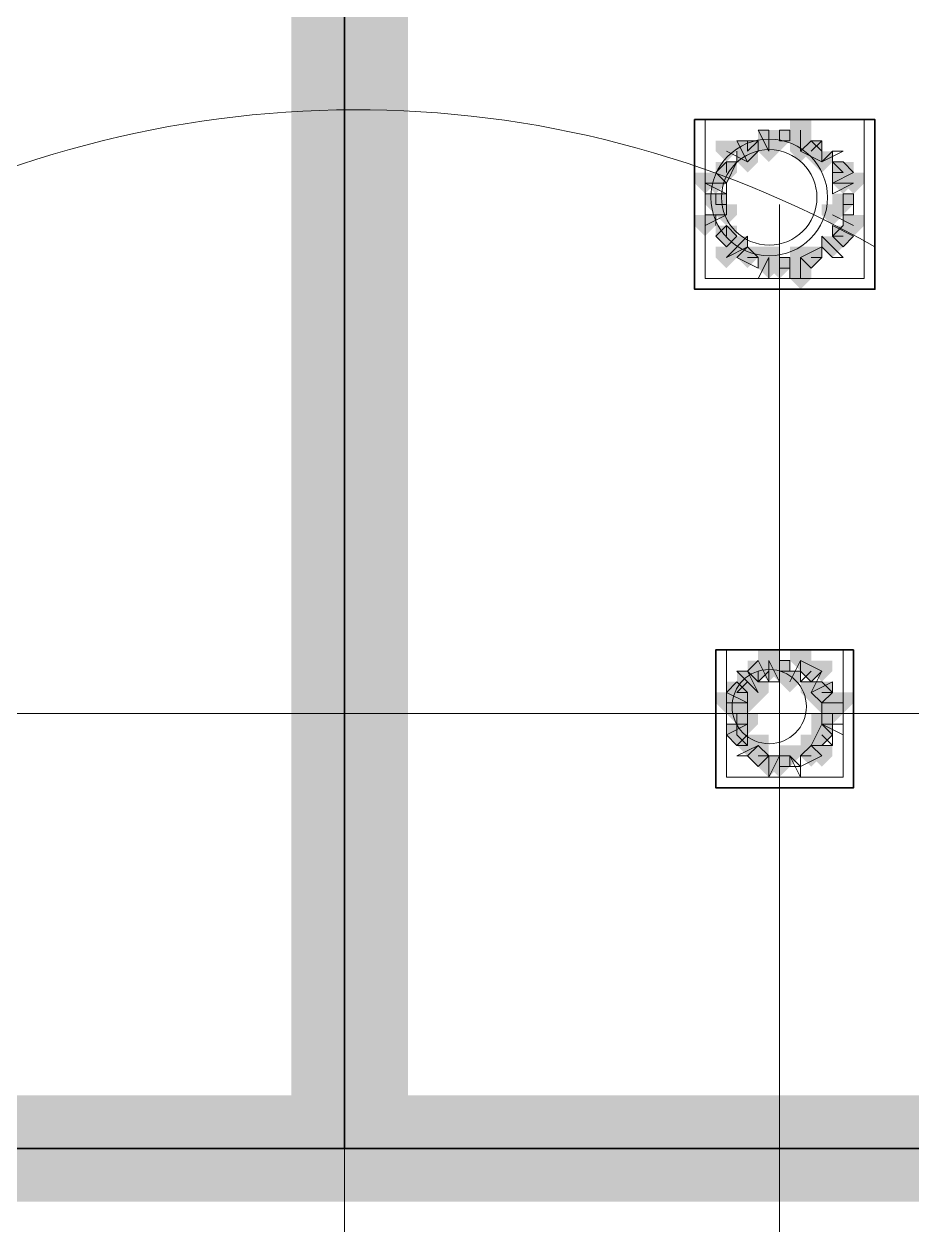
# Model space of a CAD drawing. Header units: millimetres. Extents: x 2315 to 4619, y 1334 to 1897.
# Drawn here: x 3932.16 to 3937.27, y 1541.26 to 1548.17 of the extents above; entities that cross this region are included whole.
import ezdxf

# ---------------------------------------------------------------- set-up
doc = ezdxf.new("R2010")
doc.units = ezdxf.units.MM
for name, color, linetype, true_color in [('PDF_10', 7, 'Continuous', 0x00b85c), ('PDF_AXIS', 7, 'Continuous', 0x00b85c), ('PDF_柱构件', 7, 'Continuous', 0x00b85c), ('PDF_转运站初步方案', 7, 'Continuous', 0x00b85c)]:
    doc.layers.add(name, color=color, linetype=linetype, true_color=true_color)
doc.layers.add('PDF_中心线层', color=1, linetype='Continuous')
doc.layers.add('PDF_粗实线层', color=7, linetype='Continuous')

msp = doc.modelspace()

# ---------------------------------------------------------------- hatches: boundary and pattern name
at = {"layer": 'PDF_10', "transparency": 33554559}
for points in [[(3936.5047, 1547.5601), (3936.4436, 1547.5601), (3936.4436, 1547.499), (3936.5047, 1547.4379), (3936.5658, 1547.499), (3936.5658, 1547.5601)], [(3936.5047, 1547.5601), (3936.4436, 1547.5601), (3936.4436, 1547.499), (3936.5047, 1547.4379), (3936.5658, 1547.499), (3936.5658, 1547.5601)], [(3936.3214, 1547.499), (3936.2604, 1547.499), (3936.2604, 1547.4379), (3936.3214, 1547.3768), (3936.3825, 1547.4379), (3936.3825, 1547.499)], [(3936.3214, 1547.499), (3936.2604, 1547.499), (3936.2604, 1547.4379), (3936.3214, 1547.3768), (3936.3825, 1547.4379), (3936.3825, 1547.499)], [(3936.6879, 1547.499), (3936.6268, 1547.499), (3936.6268, 1547.4379), (3936.6879, 1547.3768), (3936.749, 1547.4379), (3936.749, 1547.499)], [(3936.6879, 1547.499), (3936.6268, 1547.499), (3936.6268, 1547.4379), (3936.6879, 1547.3768), (3936.749, 1547.4379), (3936.749, 1547.499)], [(3936.1993, 1547.3768), (3936.1382, 1547.3768), (3936.1382, 1547.3157), (3936.1993, 1547.2547), (3936.2604, 1547.3157), (3936.2604, 1547.3768)], [(3936.1993, 1547.3768), (3936.1382, 1547.3768), (3936.1382, 1547.3157), (3936.1993, 1547.2547), (3936.2604, 1547.3157), (3936.2604, 1547.3768)], [(3936.1993, 1547.3768), (3936.1382, 1547.3768), (3936.1382, 1547.3157), (3936.1993, 1547.2547), (3936.2604, 1547.3157), (3936.2604, 1547.3768)], [(3936.8712, 1547.3768), (3936.8101, 1547.3768), (3936.8101, 1547.3157), (3936.8712, 1547.2547), (3936.9322, 1547.3157), (3936.9322, 1547.3768)], [(3936.8712, 1547.3768), (3936.8101, 1547.3768), (3936.8101, 1547.3157), (3936.8712, 1547.2547), (3936.9322, 1547.3157), (3936.9322, 1547.3768)], [(3936.1382, 1547.1936), (3936.0771, 1547.1936), (3936.0771, 1547.1325), (3936.1382, 1547.0714), (3936.1993, 1547.1325), (3936.1993, 1547.1936)], [(3936.1382, 1547.1936), (3936.0771, 1547.1936), (3936.0771, 1547.1325), (3936.1382, 1547.0714), (3936.1993, 1547.1325), (3936.1993, 1547.1936)], [(3936.8712, 1547.1936), (3936.8101, 1547.1936), (3936.8101, 1547.1325), (3936.8712, 1547.0714), (3936.9322, 1547.1325), (3936.9322, 1547.1936)], [(3936.8712, 1547.1936), (3936.8101, 1547.1936), (3936.8101, 1547.1325), (3936.8712, 1547.0714), (3936.9322, 1547.1325), (3936.9322, 1547.1936)], [(3936.1993, 1547.0103), (3936.1382, 1547.0103), (3936.1382, 1546.9493), (3936.1993, 1546.8882), (3936.2604, 1546.9493), (3936.2604, 1547.0103)], [(3936.1993, 1547.0103), (3936.1382, 1547.0103), (3936.1382, 1546.9493), (3936.1993, 1546.8882), (3936.2604, 1546.9493), (3936.2604, 1547.0103)], [(3936.1993, 1547.0103), (3936.1382, 1547.0103), (3936.1382, 1546.9493), (3936.1993, 1546.8882), (3936.2604, 1546.9493), (3936.2604, 1547.0103)], [(3936.8712, 1547.0103), (3936.8101, 1547.0103), (3936.8101, 1546.9493), (3936.8712, 1546.8882), (3936.9322, 1546.9493), (3936.9322, 1547.0103)], [(3936.8712, 1547.0103), (3936.8101, 1547.0103), (3936.8101, 1546.9493), (3936.8712, 1546.8882), (3936.9322, 1546.9493), (3936.9322, 1547.0103)], [(3936.3214, 1546.8882), (3936.2604, 1546.8882), (3936.2604, 1546.8271), (3936.3214, 1546.766), (3936.3825, 1546.8271), (3936.3825, 1546.8882)], [(3936.3214, 1546.8882), (3936.2604, 1546.8882), (3936.2604, 1546.8271), (3936.3214, 1546.766), (3936.3825, 1546.8271), (3936.3825, 1546.8882)], [(3936.3214, 1546.8882), (3936.2604, 1546.8882), (3936.2604, 1546.8271), (3936.3214, 1546.766), (3936.3825, 1546.8271), (3936.3825, 1546.8882)], [(3936.6879, 1546.8882), (3936.6268, 1546.8882), (3936.6268, 1546.8271), (3936.6879, 1546.766), (3936.749, 1546.8271), (3936.749, 1546.8882)], [(3936.6879, 1546.8882), (3936.6268, 1546.8882), (3936.6268, 1546.8271), (3936.6879, 1546.766), (3936.749, 1546.8271), (3936.749, 1546.8882)], [(3936.5047, 1546.8271), (3936.4436, 1546.8271), (3936.4436, 1546.766), (3936.5047, 1546.7049), (3936.5658, 1546.766), (3936.5658, 1546.8271)], [(3936.5047, 1546.8271), (3936.4436, 1546.8271), (3936.4436, 1546.766), (3936.5047, 1546.7049), (3936.5658, 1546.766), (3936.5658, 1546.8271)], [(3936.5047, 1546.8271), (3936.4436, 1546.8271), (3936.4436, 1546.766), (3936.5047, 1546.7049), (3936.5658, 1546.766), (3936.5658, 1546.8271)], [(3936.3825, 1544.506), (3936.3214, 1544.506), (3936.3214, 1544.4449), (3936.3825, 1544.3839), (3936.4436, 1544.4449), (3936.4436, 1544.506)], [(3936.3825, 1544.506), (3936.3214, 1544.506), (3936.3214, 1544.4449), (3936.3825, 1544.3839), (3936.4436, 1544.4449), (3936.4436, 1544.506)], [(3936.5047, 1544.506), (3936.4436, 1544.506), (3936.4436, 1544.4449), (3936.5047, 1544.3839), (3936.5658, 1544.4449), (3936.5658, 1544.506)], [(3936.5047, 1544.506), (3936.4436, 1544.506), (3936.4436, 1544.4449), (3936.5047, 1544.3839), (3936.5658, 1544.4449), (3936.5658, 1544.506)], [(3936.6879, 1544.506), (3936.6268, 1544.506), (3936.6268, 1544.4449), (3936.6879, 1544.3839), (3936.749, 1544.4449), (3936.749, 1544.506)], [(3936.6879, 1544.506), (3936.6268, 1544.506), (3936.6268, 1544.4449), (3936.6879, 1544.3839), (3936.749, 1544.4449), (3936.749, 1544.506)], [(3936.2604, 1544.3839), (3936.1993, 1544.3839), (3936.1993, 1544.3228), (3936.2604, 1544.2617), (3936.3214, 1544.3228), (3936.3214, 1544.3839)], [(3936.2604, 1544.3839), (3936.1993, 1544.3839), (3936.1993, 1544.3228), (3936.2604, 1544.2617), (3936.3214, 1544.3228), (3936.3214, 1544.3839)], [(3936.749, 1544.3839), (3936.6879, 1544.3839), (3936.6879, 1544.3228), (3936.749, 1544.2617), (3936.8101, 1544.3228), (3936.8101, 1544.3839)], [(3936.749, 1544.3839), (3936.6879, 1544.3839), (3936.6879, 1544.3228), (3936.749, 1544.2617), (3936.8101, 1544.3228), (3936.8101, 1544.3839)], [(3936.2604, 1544.2617), (3936.1993, 1544.2617), (3936.1993, 1544.2006), (3936.2604, 1544.1395), (3936.3214, 1544.2006), (3936.3214, 1544.2617)], [(3936.2604, 1544.2617), (3936.1993, 1544.2617), (3936.1993, 1544.2006), (3936.2604, 1544.1395), (3936.3214, 1544.2006), (3936.3214, 1544.2617)], [(3936.8101, 1544.2617), (3936.749, 1544.2617), (3936.749, 1544.2006), (3936.8101, 1544.1395), (3936.8712, 1544.2006), (3936.8712, 1544.2617)], [(3936.8101, 1544.2617), (3936.749, 1544.2617), (3936.749, 1544.2006), (3936.8101, 1544.1395), (3936.8712, 1544.2006), (3936.8712, 1544.2617)], [(3936.2604, 1544.1395), (3936.1993, 1544.1395), (3936.1993, 1544.0784), (3936.2604, 1544.0174), (3936.3214, 1544.0784), (3936.3214, 1544.1395)], [(3936.2604, 1544.1395), (3936.1993, 1544.1395), (3936.1993, 1544.0784), (3936.2604, 1544.0174), (3936.3214, 1544.0784), (3936.3214, 1544.1395)], [(3936.749, 1544.1395), (3936.6879, 1544.1395), (3936.6879, 1544.0784), (3936.749, 1544.0174), (3936.8101, 1544.0784), (3936.8101, 1544.1395)], [(3936.749, 1544.1395), (3936.6879, 1544.1395), (3936.6879, 1544.0784), (3936.749, 1544.0174), (3936.8101, 1544.0784), (3936.8101, 1544.1395)], [(3936.3825, 1544.0174), (3936.3214, 1544.0174), (3936.3214, 1543.9563), (3936.3825, 1543.8952), (3936.4436, 1543.9563), (3936.4436, 1544.0174)], [(3936.3825, 1544.0174), (3936.3214, 1544.0174), (3936.3214, 1543.9563), (3936.3825, 1543.8952), (3936.4436, 1543.9563), (3936.4436, 1544.0174)], [(3936.3825, 1544.0174), (3936.3214, 1544.0174), (3936.3214, 1543.9563), (3936.3825, 1543.8952), (3936.4436, 1543.9563), (3936.4436, 1544.0174)], [(3936.6879, 1544.0174), (3936.6268, 1544.0174), (3936.6268, 1543.9563), (3936.6879, 1543.8952), (3936.749, 1543.9563), (3936.749, 1544.0174)], [(3936.6879, 1544.0174), (3936.6268, 1544.0174), (3936.6268, 1543.9563), (3936.6879, 1543.8952), (3936.749, 1543.9563), (3936.749, 1544.0174)], [(3936.5047, 1543.9563), (3936.4436, 1543.9563), (3936.4436, 1543.8952), (3936.5047, 1543.8341), (3936.5658, 1543.8952), (3936.5658, 1543.9563)], [(3936.5047, 1543.9563), (3936.4436, 1543.9563), (3936.4436, 1543.8952), (3936.5047, 1543.8341), (3936.5658, 1543.8952), (3936.5658, 1543.9563)]]:
    msp.add_hatch(color=6, dxfattribs=at).paths.add_polyline_path(points)
at = {"layer": 'PDF_柱构件', "transparency": 33554559}
for points in [[(3936.6268, 1547.6211), (3936.5658, 1547.6211), (3936.5658, 1547.5601), (3936.6268, 1547.499), (3936.6879, 1547.5601), (3936.6879, 1547.6211)], [(3936.4436, 1547.5601), (3936.3825, 1547.5601), (3936.3825, 1547.499), (3936.4436, 1547.4379), (3936.5047, 1547.499), (3936.5047, 1547.5601)], [(3936.6268, 1547.5601), (3936.5658, 1547.5601), (3936.5658, 1547.499), (3936.6268, 1547.4379), (3936.6879, 1547.499), (3936.6879, 1547.5601)], [(3936.1993, 1547.499), (3936.1382, 1547.499), (3936.1382, 1547.4379), (3936.1993, 1547.3768), (3936.2604, 1547.4379), (3936.2604, 1547.499)], [(3936.3214, 1547.4379), (3936.2604, 1547.4379), (3936.2604, 1547.3768), (3936.3214, 1547.3157), (3936.3825, 1547.3768), (3936.3825, 1547.4379)], [(3936.4436, 1547.499), (3936.3825, 1547.499), (3936.3825, 1547.4379), (3936.4436, 1547.3768), (3936.5047, 1547.4379), (3936.5047, 1547.499)], [(3936.6268, 1547.499), (3936.5658, 1547.499), (3936.5658, 1547.4379), (3936.6268, 1547.3768), (3936.6879, 1547.4379), (3936.6879, 1547.499)], [(3936.749, 1547.4379), (3936.6879, 1547.4379), (3936.6879, 1547.3768), (3936.749, 1547.3157), (3936.8101, 1547.3768), (3936.8101, 1547.4379)], [(3936.0771, 1547.3157), (3936.016, 1547.3157), (3936.016, 1547.2547), (3936.0771, 1547.1936), (3936.1382, 1547.2547), (3936.1382, 1547.3157)], [(3936.1382, 1547.3157), (3936.0771, 1547.3157), (3936.0771, 1547.2547), (3936.1382, 1547.1936), (3936.1993, 1547.2547), (3936.1993, 1547.3157)], [(3936.8712, 1547.3157), (3936.8101, 1547.3157), (3936.8101, 1547.2547), (3936.8712, 1547.1936), (3936.9322, 1547.2547), (3936.9322, 1547.3157)], [(3936.9322, 1547.3157), (3936.8712, 1547.3157), (3936.8712, 1547.2547), (3936.9322, 1547.1936), (3936.9933, 1547.2547), (3936.9933, 1547.3157)], [(3936.1993, 1547.1325), (3936.1382, 1547.1325), (3936.1382, 1547.0714), (3936.1993, 1547.0103), (3936.2604, 1547.0714), (3936.2604, 1547.1325)], [(3936.8101, 1547.1325), (3936.749, 1547.1325), (3936.749, 1547.0714), (3936.8101, 1547.0103), (3936.8712, 1547.0714), (3936.8712, 1547.1325)], [(3936.0771, 1547.0714), (3936.016, 1547.0714), (3936.016, 1547.0103), (3936.0771, 1546.9493), (3936.1382, 1547.0103), (3936.1382, 1547.0714)], [(3936.9322, 1547.0714), (3936.8712, 1547.0714), (3936.8712, 1547.0103), (3936.9322, 1546.9493), (3936.9933, 1547.0103), (3936.9933, 1547.0714)], [(3936.1993, 1546.8882), (3936.1382, 1546.8882), (3936.1382, 1546.8271), (3936.1993, 1546.766), (3936.2604, 1546.8271), (3936.2604, 1546.8882)], [(3936.2604, 1546.9493), (3936.1993, 1546.9493), (3936.1993, 1546.8882), (3936.2604, 1546.8271), (3936.3214, 1546.8882), (3936.3214, 1546.9493)], [(3936.4436, 1546.8882), (3936.3825, 1546.8882), (3936.3825, 1546.8271), (3936.4436, 1546.766), (3936.5047, 1546.8271), (3936.5047, 1546.8882)], [(3936.6268, 1546.8882), (3936.5658, 1546.8882), (3936.5658, 1546.8271), (3936.6268, 1546.766), (3936.6879, 1546.8271), (3936.6879, 1546.8882)], [(3936.8101, 1546.9493), (3936.749, 1546.9493), (3936.749, 1546.8882), (3936.8101, 1546.8271), (3936.8712, 1546.8882), (3936.8712, 1546.9493)], [(3936.4436, 1546.8271), (3936.3825, 1546.8271), (3936.3825, 1546.766), (3936.4436, 1546.7049), (3936.5047, 1546.766), (3936.5047, 1546.8271)], [(3936.6268, 1546.8271), (3936.5658, 1546.8271), (3936.5658, 1546.766), (3936.6268, 1546.7049), (3936.6879, 1546.766), (3936.6879, 1546.8271)], [(3936.6268, 1546.766), (3936.5658, 1546.766), (3936.5658, 1546.7049), (3936.6268, 1546.6439), (3936.6879, 1546.7049), (3936.6879, 1546.766)], [(3936.4436, 1544.5671), (3936.3825, 1544.5671), (3936.3825, 1544.506), (3936.4436, 1544.4449), (3936.5047, 1544.506), (3936.5047, 1544.5671)], [(3936.6268, 1544.5671), (3936.5658, 1544.5671), (3936.5658, 1544.506), (3936.6268, 1544.4449), (3936.6879, 1544.506), (3936.6879, 1544.5671)], [(3936.4436, 1544.506), (3936.3825, 1544.506), (3936.3825, 1544.4449), (3936.4436, 1544.3839), (3936.5047, 1544.4449), (3936.5047, 1544.506)], [(3936.749, 1544.506), (3936.6879, 1544.506), (3936.6879, 1544.4449), (3936.749, 1544.3839), (3936.8101, 1544.4449), (3936.8101, 1544.506)], [(3936.3214, 1544.4449), (3936.2604, 1544.4449), (3936.2604, 1544.3839), (3936.3214, 1544.3228), (3936.3825, 1544.3839), (3936.3825, 1544.4449)], [(3936.5658, 1544.4449), (3936.5047, 1544.4449), (3936.5047, 1544.3839), (3936.5658, 1544.3228), (3936.6268, 1544.3839), (3936.6268, 1544.4449)], [(3936.3825, 1544.3839), (3936.3214, 1544.3839), (3936.3214, 1544.3228), (3936.3825, 1544.2617), (3936.4436, 1544.3228), (3936.4436, 1544.3839)], [(3936.6879, 1544.3839), (3936.6268, 1544.3839), (3936.6268, 1544.3228), (3936.6879, 1544.2617), (3936.749, 1544.3228), (3936.749, 1544.3839)], [(3936.1993, 1544.3228), (3936.1382, 1544.3228), (3936.1382, 1544.2617), (3936.1993, 1544.2006), (3936.2604, 1544.2617), (3936.2604, 1544.3228)], [(3936.2604, 1544.3228), (3936.1993, 1544.3228), (3936.1993, 1544.2617), (3936.2604, 1544.2006), (3936.3214, 1544.2617), (3936.3214, 1544.3228)], [(3936.3214, 1544.3228), (3936.2604, 1544.3228), (3936.2604, 1544.2617), (3936.3214, 1544.2006), (3936.3825, 1544.2617), (3936.3825, 1544.3228)], [(3936.749, 1544.3228), (3936.6879, 1544.3228), (3936.6879, 1544.2617), (3936.749, 1544.2006), (3936.8101, 1544.2617), (3936.8101, 1544.3228)], [(3936.8101, 1544.3228), (3936.749, 1544.3228), (3936.749, 1544.2617), (3936.8101, 1544.2006), (3936.8712, 1544.2617), (3936.8712, 1544.3228)], [(3936.8712, 1544.3228), (3936.8101, 1544.3228), (3936.8101, 1544.2617), (3936.8712, 1544.2006), (3936.9322, 1544.2617), (3936.9322, 1544.3228)], [(3936.3214, 1544.2006), (3936.2604, 1544.2006), (3936.2604, 1544.1395), (3936.3214, 1544.0784), (3936.3825, 1544.1395), (3936.3825, 1544.2006)], [(3936.749, 1544.2006), (3936.6879, 1544.2006), (3936.6879, 1544.1395), (3936.749, 1544.0784), (3936.8101, 1544.1395), (3936.8101, 1544.2006)], [(3936.3214, 1544.0784), (3936.2604, 1544.0784), (3936.2604, 1544.0174), (3936.3214, 1543.9563), (3936.3825, 1544.0174), (3936.3825, 1544.0784)], [(3936.3825, 1544.0784), (3936.3214, 1544.0784), (3936.3214, 1544.0174), (3936.3825, 1543.9563), (3936.4436, 1544.0174), (3936.4436, 1544.0784)], [(3936.6879, 1544.0784), (3936.6268, 1544.0784), (3936.6268, 1544.0174), (3936.6879, 1543.9563), (3936.749, 1544.0174), (3936.749, 1544.0784)], [(3936.5658, 1544.0174), (3936.5047, 1544.0174), (3936.5047, 1543.9563), (3936.5658, 1543.8952), (3936.6268, 1543.9563), (3936.6268, 1544.0174)], [(3936.749, 1544.0174), (3936.6879, 1544.0174), (3936.6879, 1543.9563), (3936.749, 1543.8952), (3936.8101, 1543.9563), (3936.8101, 1544.0174)], [(3936.4436, 1543.9563), (3936.3825, 1543.9563), (3936.3825, 1543.8952), (3936.4436, 1543.8341), (3936.5047, 1543.8952), (3936.5047, 1543.9563)]]:
    msp.add_hatch(color=6, dxfattribs=at).paths.add_polyline_path(points)
at = {"layer": 'PDF_粗实线层', "transparency": 33554559}
for points in [[(3976.3296, 1554.7066), (3975.7188, 1554.7066), (3975.7188, 1542.0017), (3920.3182, 1542.0017), (3920.3182, 1554.7066), (3919.7074, 1554.7066), (3919.7074, 1541.3909), (3976.3296, 1541.3909)], [(3934.3668, 1554.7066), (3933.6949, 1554.7066), (3933.6949, 1541.6963), (3934.3668, 1541.6963)]]:
    msp.add_hatch(color=256, dxfattribs=at).paths.add_polyline_path(points)
at = {"layer": 'PDF_转运站初步方案', "transparency": 33554559}
for points in [[(3936.5047, 1547.5601), (3936.4436, 1547.5601), (3936.4436, 1547.499), (3936.5047, 1547.4379), (3936.5658, 1547.499), (3936.5658, 1547.5601)], [(3936.5047, 1547.5601), (3936.4436, 1547.5601), (3936.4436, 1547.499), (3936.5047, 1547.4379), (3936.5658, 1547.499), (3936.5658, 1547.5601)], [(3936.3214, 1547.499), (3936.2604, 1547.499), (3936.2604, 1547.4379), (3936.3214, 1547.3768), (3936.3825, 1547.4379), (3936.3825, 1547.499)], [(3936.3214, 1547.499), (3936.2604, 1547.499), (3936.2604, 1547.4379), (3936.3214, 1547.3768), (3936.3825, 1547.4379), (3936.3825, 1547.499)], [(3936.6879, 1547.499), (3936.6268, 1547.499), (3936.6268, 1547.4379), (3936.6879, 1547.3768), (3936.749, 1547.4379), (3936.749, 1547.499)], [(3936.6879, 1547.499), (3936.6268, 1547.499), (3936.6268, 1547.4379), (3936.6879, 1547.3768), (3936.749, 1547.4379), (3936.749, 1547.499)], [(3936.1993, 1547.3768), (3936.1382, 1547.3768), (3936.1382, 1547.3157), (3936.1993, 1547.2547), (3936.2604, 1547.3157), (3936.2604, 1547.3768)], [(3936.1993, 1547.3768), (3936.1382, 1547.3768), (3936.1382, 1547.3157), (3936.1993, 1547.2547), (3936.2604, 1547.3157), (3936.2604, 1547.3768)], [(3936.8712, 1547.3768), (3936.8101, 1547.3768), (3936.8101, 1547.3157), (3936.8712, 1547.2547), (3936.9322, 1547.3157), (3936.9322, 1547.3768)], [(3936.8712, 1547.3768), (3936.8101, 1547.3768), (3936.8101, 1547.3157), (3936.8712, 1547.2547), (3936.9322, 1547.3157), (3936.9322, 1547.3768)], [(3936.1382, 1547.1936), (3936.0771, 1547.1936), (3936.0771, 1547.1325), (3936.1382, 1547.0714), (3936.1993, 1547.1325), (3936.1993, 1547.1936)], [(3936.1382, 1547.1936), (3936.0771, 1547.1936), (3936.0771, 1547.1325), (3936.1382, 1547.0714), (3936.1993, 1547.1325), (3936.1993, 1547.1936)], [(3936.8712, 1547.1936), (3936.8101, 1547.1936), (3936.8101, 1547.1325), (3936.8712, 1547.0714), (3936.9322, 1547.1325), (3936.9322, 1547.1936)], [(3936.8712, 1547.1936), (3936.8101, 1547.1936), (3936.8101, 1547.1325), (3936.8712, 1547.0714), (3936.9322, 1547.1325), (3936.9322, 1547.1936)], [(3936.1993, 1547.0103), (3936.1382, 1547.0103), (3936.1382, 1546.9493), (3936.1993, 1546.8882), (3936.2604, 1546.9493), (3936.2604, 1547.0103)], [(3936.1993, 1547.0103), (3936.1382, 1547.0103), (3936.1382, 1546.9493), (3936.1993, 1546.8882), (3936.2604, 1546.9493), (3936.2604, 1547.0103)], [(3936.8712, 1547.0103), (3936.8101, 1547.0103), (3936.8101, 1546.9493), (3936.8712, 1546.8882), (3936.9322, 1546.9493), (3936.9322, 1547.0103)], [(3936.8712, 1547.0103), (3936.8101, 1547.0103), (3936.8101, 1546.9493), (3936.8712, 1546.8882), (3936.9322, 1546.9493), (3936.9322, 1547.0103)], [(3936.3214, 1546.8882), (3936.2604, 1546.8882), (3936.2604, 1546.8271), (3936.3214, 1546.766), (3936.3825, 1546.8271), (3936.3825, 1546.8882)], [(3936.3214, 1546.8882), (3936.2604, 1546.8882), (3936.2604, 1546.8271), (3936.3214, 1546.766), (3936.3825, 1546.8271), (3936.3825, 1546.8882)], [(3936.6879, 1546.8882), (3936.6268, 1546.8882), (3936.6268, 1546.8271), (3936.6879, 1546.766), (3936.749, 1546.8271), (3936.749, 1546.8882)], [(3936.6879, 1546.8882), (3936.6268, 1546.8882), (3936.6268, 1546.8271), (3936.6879, 1546.766), (3936.749, 1546.8271), (3936.749, 1546.8882)], [(3936.5047, 1546.8271), (3936.4436, 1546.8271), (3936.4436, 1546.766), (3936.5047, 1546.7049), (3936.5658, 1546.766), (3936.5658, 1546.8271)], [(3936.5047, 1546.8271), (3936.4436, 1546.8271), (3936.4436, 1546.766), (3936.5047, 1546.7049), (3936.5658, 1546.766), (3936.5658, 1546.8271)], [(3936.3825, 1544.506), (3936.3214, 1544.506), (3936.3214, 1544.4449), (3936.3825, 1544.3839), (3936.4436, 1544.4449), (3936.4436, 1544.506)], [(3936.3825, 1544.506), (3936.3214, 1544.506), (3936.3214, 1544.4449), (3936.3825, 1544.3839), (3936.4436, 1544.4449), (3936.4436, 1544.506)], [(3936.5047, 1544.506), (3936.4436, 1544.506), (3936.4436, 1544.4449), (3936.5047, 1544.3839), (3936.5658, 1544.4449), (3936.5658, 1544.506)], [(3936.5047, 1544.506), (3936.4436, 1544.506), (3936.4436, 1544.4449), (3936.5047, 1544.3839), (3936.5658, 1544.4449), (3936.5658, 1544.506)], [(3936.6879, 1544.506), (3936.6268, 1544.506), (3936.6268, 1544.4449), (3936.6879, 1544.3839), (3936.749, 1544.4449), (3936.749, 1544.506)], [(3936.6879, 1544.506), (3936.6268, 1544.506), (3936.6268, 1544.4449), (3936.6879, 1544.3839), (3936.749, 1544.4449), (3936.749, 1544.506)], [(3936.2604, 1544.3839), (3936.1993, 1544.3839), (3936.1993, 1544.3228), (3936.2604, 1544.2617), (3936.3214, 1544.3228), (3936.3214, 1544.3839)], [(3936.2604, 1544.3839), (3936.1993, 1544.3839), (3936.1993, 1544.3228), (3936.2604, 1544.2617), (3936.3214, 1544.3228), (3936.3214, 1544.3839)], [(3936.749, 1544.3839), (3936.6879, 1544.3839), (3936.6879, 1544.3228), (3936.749, 1544.2617), (3936.8101, 1544.3228), (3936.8101, 1544.3839)], [(3936.749, 1544.3839), (3936.6879, 1544.3839), (3936.6879, 1544.3228), (3936.749, 1544.2617), (3936.8101, 1544.3228), (3936.8101, 1544.3839)], [(3936.2604, 1544.2617), (3936.1993, 1544.2617), (3936.1993, 1544.2006), (3936.2604, 1544.1395), (3936.3214, 1544.2006), (3936.3214, 1544.2617)], [(3936.2604, 1544.2617), (3936.1993, 1544.2617), (3936.1993, 1544.2006), (3936.2604, 1544.1395), (3936.3214, 1544.2006), (3936.3214, 1544.2617)], [(3936.8101, 1544.2617), (3936.749, 1544.2617), (3936.749, 1544.2006), (3936.8101, 1544.1395), (3936.8712, 1544.2006), (3936.8712, 1544.2617)], [(3936.8101, 1544.2617), (3936.749, 1544.2617), (3936.749, 1544.2006), (3936.8101, 1544.1395), (3936.8712, 1544.2006), (3936.8712, 1544.2617)], [(3936.2604, 1544.1395), (3936.1993, 1544.1395), (3936.1993, 1544.0784), (3936.2604, 1544.0174), (3936.3214, 1544.0784), (3936.3214, 1544.1395)], [(3936.2604, 1544.1395), (3936.1993, 1544.1395), (3936.1993, 1544.0784), (3936.2604, 1544.0174), (3936.3214, 1544.0784), (3936.3214, 1544.1395)], [(3936.749, 1544.1395), (3936.6879, 1544.1395), (3936.6879, 1544.0784), (3936.749, 1544.0174), (3936.8101, 1544.0784), (3936.8101, 1544.1395)], [(3936.749, 1544.1395), (3936.6879, 1544.1395), (3936.6879, 1544.0784), (3936.749, 1544.0174), (3936.8101, 1544.0784), (3936.8101, 1544.1395)], [(3936.3825, 1544.0174), (3936.3214, 1544.0174), (3936.3214, 1543.9563), (3936.3825, 1543.8952), (3936.4436, 1543.9563), (3936.4436, 1544.0174)], [(3936.3825, 1544.0174), (3936.3214, 1544.0174), (3936.3214, 1543.9563), (3936.3825, 1543.8952), (3936.4436, 1543.9563), (3936.4436, 1544.0174)], [(3936.6879, 1544.0174), (3936.6268, 1544.0174), (3936.6268, 1543.9563), (3936.6879, 1543.8952), (3936.749, 1543.9563), (3936.749, 1544.0174)], [(3936.6879, 1544.0174), (3936.6268, 1544.0174), (3936.6268, 1543.9563), (3936.6879, 1543.8952), (3936.749, 1543.9563), (3936.749, 1544.0174)], [(3936.5047, 1543.9563), (3936.4436, 1543.9563), (3936.4436, 1543.8952), (3936.5047, 1543.8341), (3936.5658, 1543.8952), (3936.5658, 1543.9563)], [(3936.5047, 1543.9563), (3936.4436, 1543.9563), (3936.4436, 1543.8952), (3936.5047, 1543.8341), (3936.5658, 1543.8952), (3936.5658, 1543.9563)]]:
    msp.add_hatch(color=6, dxfattribs=at).paths.add_polyline_path(points)

# ---------------------------------------------------------------- linework, layer by layer
at = {"layer": 'PDF_10', "color": 6, "lineweight": 18}
for points in [[(3936.5047, 1547.5601), (3936.5047, 1547.499), (3936.5658, 1547.499)], [(3936.3214, 1547.499), (3936.3214, 1547.4379), (3936.3825, 1547.499)], [(3936.6879, 1547.499), (3936.749, 1547.4379)], [(3936.6879, 1547.4379), (3936.749, 1547.499)], [(3936.1993, 1547.3157), (3936.1993, 1547.3768)], [(3936.8101, 1547.3768), (3936.8712, 1547.3157), (3936.8101, 1547.3157)], [(3936.1993, 1547.1325), (3936.1382, 1547.1325), (3936.1382, 1547.1936)], [(3936.8712, 1547.1936), (3936.8712, 1547.1325), (3936.9322, 1547.1325)], [(3936.1993, 1546.9493), (3936.1993, 1547.0103)], [(3936.8712, 1547.0103), (3936.8101, 1546.9493), (3936.8712, 1546.9493)], [(3936.3825, 1546.8271), (3936.3214, 1546.8271)], [(3936.749, 1546.8271), (3936.6879, 1546.8271), (3936.749, 1546.8271)], [(3936.5658, 1546.766), (3936.5047, 1546.766)], [(3936.5658, 1544.4449), (3936.5047, 1544.4449), (3936.5047, 1544.506)], [(3936.4436, 1544.4449), (3936.3825, 1544.3839), (3936.3825, 1544.4449)], [(3936.6879, 1544.3839), (3936.6268, 1544.4449)], [(3936.6268, 1544.3839), (3936.6879, 1544.4449)], [(3936.3214, 1544.3839), (3936.2604, 1544.3228), (3936.3214, 1544.3228)], [(3936.749, 1544.3228), (3936.8101, 1544.3228), (3936.749, 1544.3839)], [(3936.1993, 1544.2006), (3936.2604, 1544.2006), (3936.2604, 1544.1395)], [(3936.8101, 1544.1395), (3936.8101, 1544.2006), (3936.749, 1544.2006)], [(3936.2604, 1544.0784), (3936.3214, 1544.0174)], [(3936.3214, 1544.0784), (3936.2604, 1544.0174)], [(3936.749, 1544.0174), (3936.8101, 1544.0784)], [(3936.749, 1544.0784), (3936.8101, 1544.0174)], [(3936.3825, 1543.9563), (3936.4436, 1543.9563)], [(3936.5047, 1543.9563), (3936.5047, 1543.8952), (3936.5658, 1543.8952)], [(3936.6879, 1543.9563), (3936.6268, 1543.9563), (3936.6879, 1543.9563)]]:
    msp.add_lwpolyline(points, dxfattribs=at)
at = {"layer": 'PDF_AXIS', "color": 6, "lineweight": 18}
for points in [[(3936.0771, 1547.6211), (3936.0771, 1546.7049), (3936.9933, 1546.7049), (3936.9933, 1547.6211)], [(3936.8712, 1544.5671), (3936.8712, 1543.8341), (3936.1993, 1543.8341), (3936.1993, 1544.5671)]]:
    msp.add_lwpolyline(points, close=True, dxfattribs=at)
at = {"layer": 'PDF_中心线层', "color": 6, "lineweight": 18}
msp.add_lwpolyline([(3934.0004, 1535.7103), (3934.0004, 1547.6822)], close=True, dxfattribs=at)
for points in [[(3936.5047, 1547.1325), (3936.5047, 1536.2601)], [(3939.4977, 1544.2006), (3928.5641, 1544.2006)], [(3928.0144, 1541.6963), (3940.0474, 1541.6963), (3928.0144, 1541.6963)]]:
    msp.add_lwpolyline(points, dxfattribs=at)
msp.add_arc((3934.0664, 1541.6248), 6.0524, 60.41669, 179.3229, dxfattribs=at)
at = {"layer": 'PDF_柱构件', "color": 6, "lineweight": 18}
for points in [[(3936.3825, 1547.5601), (3936.4436, 1547.4379), (3936.4436, 1547.5601)], [(3936.5047, 1547.499), (3936.5658, 1547.499), (3936.5658, 1547.5601), (3936.5047, 1547.5601)], [(3936.6268, 1547.5601), (3936.6268, 1547.4379)], [(3936.1993, 1547.4379), (3936.3214, 1547.3768)], [(3936.3214, 1547.3768), (3936.3825, 1547.4379), (3936.3825, 1547.499), (3936.2604, 1547.499)], [(3936.6268, 1547.4379), (3936.749, 1547.3768), (3936.749, 1547.499), (3936.6879, 1547.499)], [(3936.1993, 1547.2547), (3936.2604, 1547.3768), (3936.1993, 1547.3768), (3936.1382, 1547.3157)], [(3936.8101, 1547.3768), (3936.8101, 1547.2547), (3936.9322, 1547.3157), (3936.8712, 1547.3768)], [(3936.0771, 1547.2547), (3936.1993, 1547.1936), (3936.1993, 1547.2547)], [(3936.9322, 1547.2547), (3936.8101, 1547.2547), (3936.8101, 1547.1936)], [(3936.1993, 1547.0714), (3936.1993, 1547.1936), (3936.0771, 1547.1936), (3936.0771, 1547.0714)], [(3936.8712, 1547.1936), (3936.8712, 1547.0714), (3936.9322, 1547.0714), (3936.9322, 1547.1936)], [(3936.0771, 1547.0103), (3936.1993, 1547.0714)], [(3936.9322, 1547.0103), (3936.8101, 1547.0714)], [(3936.2604, 1546.9493), (3936.1993, 1547.0103), (3936.1382, 1546.9493), (3936.1993, 1546.8882)], [(3936.8101, 1547.0103), (3936.8101, 1546.9493), (3936.8712, 1546.8882), (3936.9322, 1546.9493)], [(3936.1993, 1546.8271), (3936.3214, 1546.8882), (3936.3214, 1546.9493)], [(3936.3825, 1546.8271), (3936.3214, 1546.8882), (3936.2604, 1546.8271), (3936.3825, 1546.766)], [(3936.749, 1546.8882), (3936.6268, 1546.8271), (3936.6879, 1546.766), (3936.749, 1546.8271)], [(3936.8712, 1546.8271), (3936.749, 1546.9493), (3936.749, 1546.8882), (3936.8101, 1546.8271)], [(3936.4436, 1546.7049), (3936.4436, 1546.8271), (3936.3825, 1546.7049)], [(3936.5658, 1546.8271), (3936.5047, 1546.8271), (3936.5047, 1546.7049), (3936.5658, 1546.7049)], [(3936.6268, 1546.7049), (3936.6268, 1546.8271)], [(3936.4436, 1544.3839), (3936.3825, 1544.3839), (3936.3214, 1544.4449), (3936.3825, 1544.506)], [(3936.4436, 1544.506), (3936.5047, 1544.3839), (3936.4436, 1544.3839)], [(3936.5658, 1544.4449), (3936.5047, 1544.4449), (3936.5047, 1544.506), (3936.5658, 1544.506)], [(3936.6268, 1544.506), (3936.5658, 1544.3839)], [(3936.6879, 1544.3839), (3936.6268, 1544.3839), (3936.6268, 1544.506), (3936.749, 1544.4449)], [(3936.3214, 1544.4449), (3936.3825, 1544.3228), (3936.2604, 1544.4449)], [(3936.749, 1544.4449), (3936.6879, 1544.3228)], [(3936.3214, 1544.3228), (3936.3214, 1544.2617), (3936.1993, 1544.3228), (3936.2604, 1544.3839)], [(3936.749, 1544.2617), (3936.6879, 1544.3228), (3936.8101, 1544.3839), (3936.8101, 1544.3228)], [(3936.1993, 1544.2617), (3936.3214, 1544.2617)], [(3936.3214, 1544.2617), (3936.3214, 1544.1395), (3936.1993, 1544.1395), (3936.1993, 1544.2617)], [(3936.8712, 1544.2617), (3936.749, 1544.2617)], [(3936.749, 1544.1395), (3936.749, 1544.2617), (3936.8712, 1544.2617), (3936.8712, 1544.1395)], [(3936.1993, 1544.1395), (3936.3214, 1544.1395), (3936.1993, 1544.0784)], [(3936.3214, 1544.1395), (3936.3214, 1544.0174), (3936.2604, 1544.0174), (3936.1993, 1544.0784)], [(3936.6879, 1544.0174), (3936.749, 1544.1395), (3936.8101, 1544.0784), (3936.8101, 1544.0174)], [(3936.8712, 1544.0784), (3936.749, 1544.1395), (3936.8712, 1544.1395)], [(3936.2604, 1543.9563), (3936.3825, 1544.0174), (3936.3214, 1543.9563)], [(3936.3825, 1544.0174), (3936.4436, 1543.9563), (3936.3825, 1543.8952), (3936.3214, 1543.9563)], [(3936.6268, 1543.9563), (3936.6879, 1544.0174), (3936.749, 1543.9563), (3936.6268, 1543.8952)], [(3936.749, 1543.9563), (3936.6879, 1544.0174)], [(3936.4436, 1543.8952), (3936.4436, 1543.9563), (3936.5047, 1543.9563), (3936.4436, 1543.8341)], [(3936.5047, 1543.9563), (3936.5658, 1543.9563), (3936.5658, 1543.8952), (3936.5047, 1543.8952)], [(3936.6268, 1543.8341), (3936.5658, 1543.9563), (3936.6268, 1543.8952)]]:
    msp.add_lwpolyline(points, close=True, dxfattribs=at)
for points in [[(3936.2604, 1547.3768), (3936.2604, 1547.4379)], [(3936.8101, 1547.4379), (3936.749, 1547.3768), (3936.8712, 1547.4379), (3936.8101, 1547.4379), (3936.8101, 1547.3768)], [(3936.1382, 1547.0103), (3936.1382, 1547.0714)], [(3936.8712, 1547.0714), (3936.8712, 1547.0103)], [(3936.6268, 1544.4449), (3936.5658, 1544.4449)], [(3936.749, 1544.3839), (3936.6879, 1544.3839)], [(3936.2604, 1544.1395), (3936.2604, 1544.0784)], [(3936.8101, 1544.0784), (3936.8101, 1544.1395)], [(3936.6879, 1544.0174), (3936.749, 1544.0174)], [(3936.5658, 1543.8952), (3936.6268, 1543.8952)]]:
    msp.add_lwpolyline(points, dxfattribs=at)
at = {"layer": 'PDF_粗实线层', "lineweight": 35}
for points in [[(3920.0128, 1554.7066), (3920.0128, 1541.6963), (3976.0242, 1541.6963), (3976.0242, 1554.7066)], [(3934.0004, 1541.6963), (3934.0004, 1554.7066)]]:
    msp.add_lwpolyline(points, dxfattribs=at)
at = {"layer": 'PDF_粗实线层', "color": 6, "lineweight": 35}
for points in [[(3936.016, 1547.6211), (3936.016, 1546.6439), (3937.0544, 1546.6439), (3937.0544, 1547.6211)], [(3936.9322, 1544.5671), (3936.1382, 1544.5671), (3936.1382, 1543.773), (3936.9322, 1543.773)]]:
    msp.add_lwpolyline(points, close=True, dxfattribs=at)
at = {"layer": 'PDF_转运站初步方案', "color": 6, "lineweight": 18}
for centre, radius in [((3936.4462, 1547.1726), 0.3359), ((3936.4462, 1547.1726), 0.2749), ((3936.4462, 1544.2406), 0.2138), ((3936.4462, 1544.2406), 0.2138)]:
    msp.add_circle(centre, radius, dxfattribs=at)

doc.saveas('drawing.dxf')
